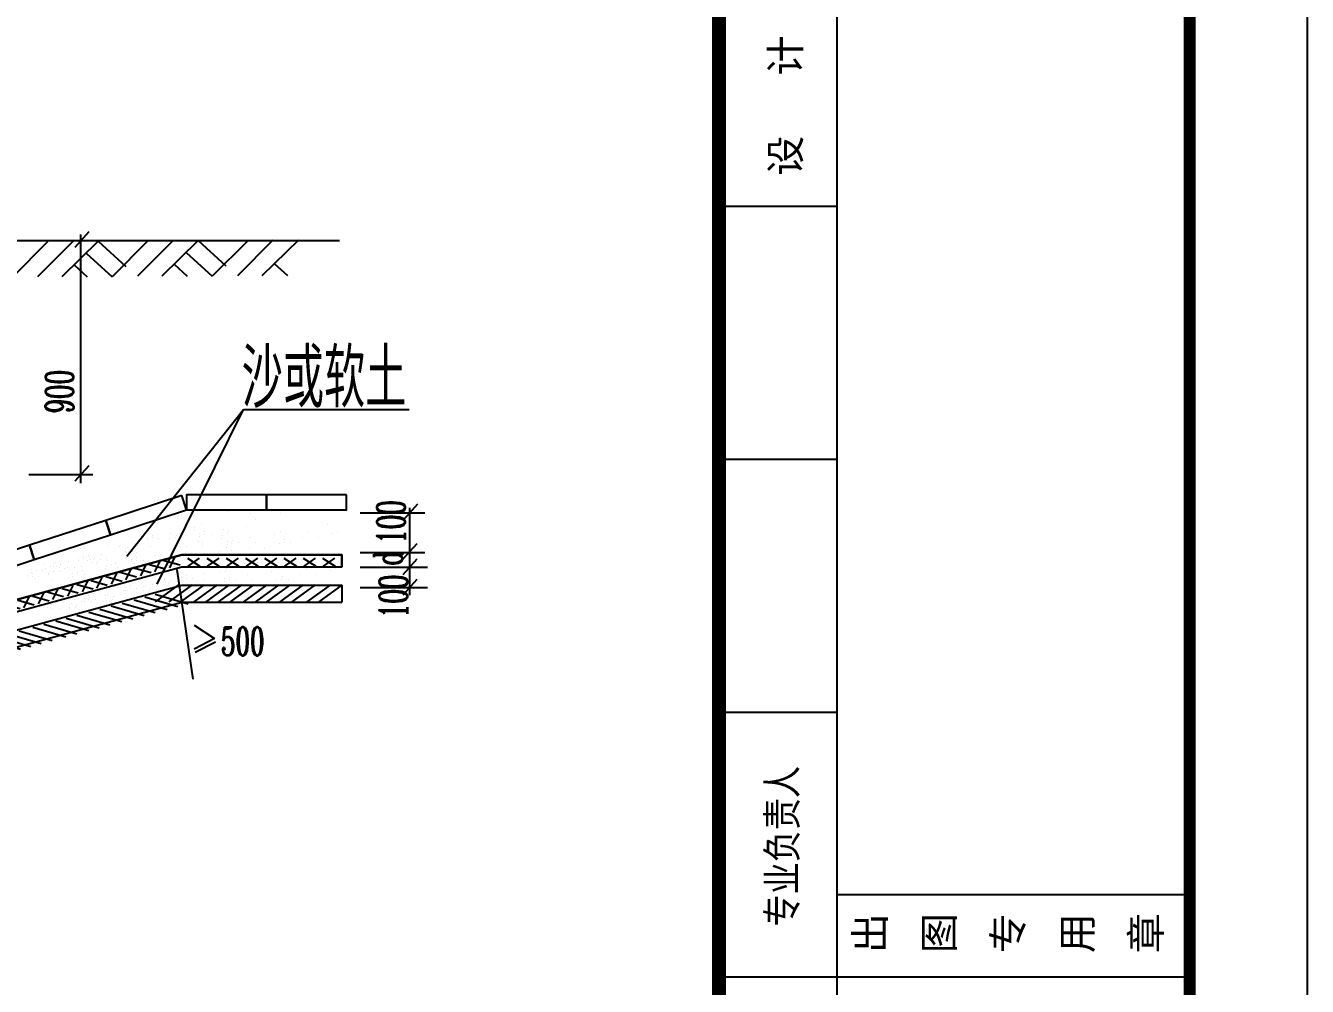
# Model space of a CAD drawing. Header units: millimetres. Extents: x 451834 to 908217, y 418823 to 838421.
# Drawn here: x 452956.5 to 453065.5, y 419176.1 to 419257.7 of the extents above; entities that cross this region are included whole.
import ezdxf

# ---------------------------------------------------------------- set-up
doc = ezdxf.new("R2010")
doc.units = ezdxf.units.MM
doc.header["$LTSCALE"] = 1000
for name, color, linetype in [('120', 3, 'Continuous'), ('PUB_TEXT', 7, 'Continuous'), ('TEL_TITLE', 7, 'Continuous'), ('WS_', 2, 'Continuous'), ('图框', 7, 'Continuous'), ('构件', 41, 'Continuous')]:
    doc.layers.add(name, color=color, linetype=linetype)
doc.styles.add('COMPLEX', font='COMPLEX')
doc.styles.add('HZTXT', font='txt.shx', dxfattribs={"width": 0.8, "height": 350, "bigfont": 'hztxt.shx'})
doc.styles.add('广建图框2', font='simhei_0.ttf')

# ---------------------------------------------------------------- blocks, each defined once
blk = doc.blocks.new('啊啊啊')
at = {"layer": 'WS_', "color": 0}
for p, q in [((-32883.09599882155, 42276.16119636258), (-30005.3416851277, 39099.24281129998)), ((-30156.80315953807, 42276.16119636258), (-32782.12282422336, 39099.24281129998)), ((-28405.39243252366, 42276.16119636258), (-25527.63811882981, 39099.24281129998)), ((-25679.09959324019, 42276.16119636258), (-28304.41925792547, 39099.24281129998)), ((-23927.68886622577, 42276.16119636258), (-21049.93455253192, 39099.24281129998)), ((-21201.3960269423, 42276.16119636258), (-23826.71569162759, 39099.24281129998)), ((-19449.98529992788, 42276.16119636258), (-16572.23098623403, 39099.24281129998)), ((-16723.69246064441, 42276.16119636258), (-19349.0121253297, 39099.24281129998)), ((-15056.77026085067, 42276.16119636258), (-12179.01594715682, 39099.24281129998)), ((-12330.47742156719, 42276.16119636258), (-14955.79708625248, 39099.24281129998)), ((-10579.06669455278, 42276.16119636258), (-7701.31238085893, 39099.24281129998)), ((-7852.773855269304, 42276.16119636258), (-10478.09351995459, 39099.24281129998)), ((-6101.363128254889, 42276.16119636258), (-3223.608814561041, 39099.24281129998)), ((-3375.070288971532, 42276.16119636258), (-6000.389953656704, 39099.24281129998)), ((-1623.659561957, 42276.16119636258), (1254.094751736848, 39099.24281129998)), ((1102.633277326357, 42276.16119636258), (-1522.686387358699, 39099.24281129998)), ((5024.83630349068, 42048.16958569665), (6061.36840278306, 37888.85695949639)), ((7428.026847984409, 40760.78935733228), (3613.673099677777, 39200.07822137175)), ((10776.98950473755, 39059.11225552415), (6962.635756430915, 37498.4011195635)), ((8373.798960243585, 40346.49248388852), (9410.331059536198, 36187.17985768837)), ((11617.53420484369, 38760.14603043022), (12654.0663041363, 34600.83340422995)), ((212769.5516576001, 38695.98819038679), (211564.4533281336, 34582.35010085488)), ((213731.4148715665, 39071.41587355768), (217479.0283468287, 37356.62521369127)), ((216185.0512902874, 40259.83539975819), (214979.9529608209, 36146.19731022604)), ((219178.3279891424, 39964.54819892207), (222056.0823028362, 36787.62981385947)), ((221904.620828426, 39964.54819892207), (219279.3011637407, 36787.62981385947)), ((223656.0315554403, 39964.54819892207), (226533.7858691341, 36787.62981385947)), ((226382.3243947239, 39964.54819892207), (223757.0047300386, 36787.62981385947)), ((228133.7351217382, 39964.54819892207), (231011.489435432, 36787.62981385947)), ((230860.0279610218, 39964.54819892207), (228234.7082963365, 36787.62981385947)), ((232611.4386880361, 39964.54819892207), (235489.1930017299, 36787.62981385947)), ((235337.7315273196, 39964.54819892207), (232712.4118626344, 36787.62981385947)), ((237004.6537271133, 39964.54819892207), (239882.4080408071, 36787.62981385947)), ((239730.9465663969, 39964.54819892207), (237105.6269017116, 36787.62981385947)), ((241482.3572934112, 39964.54819892207), (244360.111607105, 36787.62981385947)), ((244208.6501326947, 39964.54819892207), (241583.3304680095, 36787.62981385947)), ((245960.060859709, 39964.54819892207), (248837.8151734029, 36787.62981385947)), ((248686.3536989926, 39964.54819892207), (246061.0340343073, 36787.62981385947)), ((250437.7644260069, 39964.54819892207), (253315.5187397008, 36787.62981385947)), ((253164.0572652905, 39964.54819892207), (250538.7376006052, 36787.62981385947)), ((254904.1277331188, 41203.70545418095), (254904.1277331188, 36527.35064596543)), ((14020.72474933765, 37472.76580206584), (10206.37100103102, 35912.05466610519)), ((17369.68740609055, 35771.08870025771), (13555.33365778415, 34210.37756429706)), ((14966.49686159682, 37058.46892862208), (16003.02896088944, 32899.1563024217)), ((206048.3903762533, 35679.24233622267), (204843.2920467868, 31565.6042466904)), ((207010.2535902197, 36054.67001939344), (210757.8670654818, 34339.87935952691)), ((209463.8900089404, 37243.08954559383), (208258.7916794738, 33129.45145606168)), ((210315.9152388792, 37507.5686641864), (214063.5287141413, 35792.77800431999)), ((20603.20063765091, 33964.31768440164), (16788.84688934428, 32403.60654844099)), ((18200.01009315718, 35251.69791276602), (19236.54219244979, 31092.38528656575)), ((21548.97274991008, 33550.02081095777), (22585.5048492027, 29390.70818475762)), ((200290.3270056304, 32817.26616563986), (204037.9404808925, 31102.47550577344)), ((202743.9634243513, 34005.68569184025), (201538.8650948848, 29892.0476023081)), ((203594.7539575323, 34490.82281002216), (207342.3674327945, 32776.03215015575)), ((-30834.30401412642, 31367.05125659017), (-36255.46508440538, 24836.46458515804)), ((-33655.39813219046, 31461.29880395567), (-33655.39813219046, 24836.46458515804)), ((-28234.2370619115, 31367.05125659017), (-33655.39813219046, 24836.46458515804)), ((-25481.22217425017, 31367.05125659017), (-30902.38324452913, 24836.46458515804)), ((-22422.31826574891, 31367.05125659017), (-27843.47933602799, 24836.46458515804)), ((-19669.3033780877, 31367.05125659017), (-25090.46444836666, 24836.46458515804)), ((-16763.34055498173, 31367.05125659017), (-22184.50162526069, 24836.46458515804)), ((-14010.3256673204, 31367.05125659017), (-19431.48673759936, 24836.46458515804)), ((-10951.42175881914, 31367.05125659017), (-16372.58282909822, 24836.46458515804)), ((-8198.406871157931, 31367.05125659017), (-13619.56794143689, 24836.46458515804)), ((-5598.33649391681, 31367.05125659017), (-11019.49756419589, 24836.46458515804)), ((-2539.432585415663, 31367.05125659017), (-7960.593655694625, 24836.46458515804)), ((213.5823022457771, 31367.05125659017), (-5207.578768033301, 24836.46458515804)), ((3731.323167032097, 31367.05125659017), (-1689.837903246982, 24836.46458515804)), ((6484.338054693304, 31367.05125659017), (1063.176984414225, 24836.46458515804)), ((23952.16329440405, 32262.64058259339), (20137.80954609741, 30701.92944663286)), ((27195.89853900415, 30676.29412913509), (23381.54479069752, 29115.58299317444)), ((24792.70799451042, 31963.67435749946), (25829.24009380303, 27804.36173129932)), ((28141.67065126332, 30261.99725569133), (29178.20275055594, 26102.68462949106)), ((193569.1657242833, 29800.5203114755), (197316.7791995455, 28085.72965160897)), ((196022.8021430043, 30988.93983767589), (194817.7038135375, 26875.30174814386)), ((196874.8273729431, 31253.41895626846), (200622.4408482052, 29538.62829640217)), ((199328.463791664, 32441.83848246897), (198123.3654621972, 28328.20039293694)), ((9838.55066571245, 28333.06955710682), (2078.518552853726, 24895.12667939661)), ((12167.29112482886, 27176.64574635448), (4407.259011970134, 23738.7028686445)), ((30544.86119575729, 28974.61702732695), (26730.50744745065, 27413.9058913663)), ((33938.61780948844, 27496.41470462957), (30124.26406118181, 25935.70356866892)), ((31535.42726499471, 28783.79493299394), (32571.95936428709, 24624.48230679368)), ((34768.94049655483, 26977.02391713788), (35805.47259584744, 22817.71129093762)), ((186702.512760723, 26897.93984007079), (190450.1262359852, 25183.14918020437)), ((189156.1491794437, 28086.3593662713), (187951.0508499772, 23972.72127673903)), ((190153.666091596, 28236.67310210434), (193901.2795668584, 26521.88244223781)), ((192607.3025103172, 29425.09262830473), (191402.2041808506, 25311.45453877258)), ((217080.5170405437, 29588.17366751225), (211659.3559702646, 23057.58699608012)), ((220252.22073644, 29588.17366751225), (214831.059666161, 23057.58699608012)), ((223005.2356241015, 29588.17366751225), (217584.0745538224, 23057.58699608012)), ((226064.1395326026, 29588.17366751225), (220642.9784623235, 23057.58699608012)), ((228817.1544202638, 29588.17366751225), (223395.9933499848, 23057.58699608012)), ((231723.1172433698, 29588.17366751225), (226301.9561730907, 23057.58699608012)), ((234476.1321310312, 29588.17366751225), (229054.9710607522, 23057.58699608012)), ((237535.0360395324, 29588.17366751225), (232113.8749692533, 23057.58699608012)), ((240288.0509271936, 29588.17366751225), (234866.8898569145, 23057.58699608012)), ((242888.1213044347, 29588.17366751225), (237466.9602341556, 23057.58699608012)), ((245947.0252129359, 29588.17366751225), (240525.8641426568, 23057.58699608012)), ((248700.0401005973, 29588.17366751225), (243278.8790303182, 23057.58699608012)), ((252217.7809653836, 29588.17366751225), (246796.6198951046, 23057.58699608012)), ((254970.7958530448, 29588.17366751225), (249549.6347827658, 23057.58699608012)), ((254904.1277331188, 29512.81939337356), (254904.1277331188, 22887.98517457594)), ((14633.01884310367, 25952.19575104408), (6872.986730244942, 22514.25287333387)), ((17372.71494447044, 24591.69643329363), (9612.682831611717, 21153.75355558353)), ((37172.13104104879, 25689.6436887735), (33357.77729274216, 24128.93255281297)), ((182436.2225948547, 24848.9555125176), (181231.1242653879, 20735.31742298556)), ((183398.0858088208, 25224.38319568837), (187145.699284083, 23509.59253582207)), ((185851.722227542, 26412.80272188887), (184646.6238980754, 22299.16463235684)), ((206829.0494989145, 23875.558495017), (214459.4322692538, 20158.73076143721)), ((209337.519638137, 25009.87261919712), (216967.902408476, 21293.04488561745)), ((211706.6278979003, 26081.16819443356), (219337.0106682391, 22364.34046085365)), ((19838.44266274525, 23367.24643798312), (12078.41054988676, 19929.30356027291)), ((22441.15764017706, 22074.77025811479), (14681.12552731833, 18636.82738040481)), ((24906.88535845187, 20850.32026280439), (17146.85324559314, 17412.37738509418)), ((44710.60105466121, 21987.32326006331), (45747.13315395382, 17828.01063386293)), ((175715.0613135076, 21832.20965835336), (174509.9629840413, 17718.57156882109)), ((176676.924527474, 22207.63734152413), (180424.5380027362, 20492.84668165771)), ((179130.5609461947, 23396.05686772452), (177925.4626167282, 19282.41877819248)), ((179982.5861761337, 23660.53598631721), (183730.1996513959, 21945.74532645079)), ((201533.3917031283, 21480.89597116993), (209163.7744734676, 17764.06823759014)), ((204041.8618423508, 22615.21009535016), (211672.2446126896, 18898.38236177037)), ((27646.58145981864, 19489.82094505394), (19886.54934695992, 16051.87806734385)), ((30112.30917809345, 18265.37094974332), (22352.27706523472, 14827.42807203322)), ((50613.32140881522, 19091.75015136309), (46798.96766050858, 17531.03901540244)), ((48210.13086432149, 20379.13037972746), (49246.6629636141, 16219.81775352731)), ((51559.09352107439, 18677.45327791944), (52595.62562036701, 14518.14065171906)), ((58105.79040382896, 17821.93717149179), (160326.9654920478, 17821.93717149179)), ((168737.4278745302, 18804.05511268019), (167532.3295450637, 14690.41702314792)), ((169699.2910884966, 19179.48279585096), (173446.9045637588, 17464.69213598443)), ((172152.9275072175, 20367.90232205135), (170947.8291777507, 16254.26423251932)), ((173261.4248947867, 20643.79013215296), (177009.0383700489, 18928.99947228644)), ((193589.9018886627, 17888.90077419975), (201220.284659002, 14172.07304061996)), ((196377.0895452262, 19149.2491738667), (204007.4723155655, 15432.42144028679)), ((198885.5596844486, 20283.56329804671), (206515.9424547877, 16566.73556446703)), ((32441.05270482204, 17108.94561565283), (24681.02059196332, 13671.00273794273)), ((35180.74880618881, 15748.4462979025), (27420.71669333032, 12310.50342019228)), ((53962.28406556835, 17390.07304955507), (50147.93031726172, 15829.36191359442)), ((55000.91237902851, 16904.67000397248), (57878.66669272236, 13727.75161890988)), ((57727.20521831186, 16904.67000397248), (55101.88555362681, 13727.75161890988)), ((59478.6159453264, 16904.67000397248), (62356.37025902024, 13727.75161890988)), ((62204.90878460975, 16904.67000397248), (59579.5891199247, 13727.75161890988)), ((63956.31951162429, 16904.67000397248), (66834.07382531813, 13727.75161890988)), ((66682.61235090764, 16904.67000397248), (64057.29268622259, 13727.75161890988)), ((68434.02307792217, 16904.67000397248), (71311.77739161602, 13727.75161890988)), ((71160.31591720553, 16904.67000397248), (68534.99625252048, 13727.75161890988)), ((72827.23811699939, 16904.67000397248), (75704.99243069324, 13727.75161890988)), ((75553.53095628275, 16904.67000397248), (72928.21129159769, 13727.75161890988)), ((77304.94168329728, 16904.67000397248), (80182.69599699113, 13727.75161890988)), ((80031.23452258063, 16904.67000397248), (77405.91485789558, 13727.75161890988)), ((81782.64524959517, 16904.67000397248), (84660.39956328901, 13727.75161890988)), ((84508.93808887852, 16904.67000397248), (81883.61842419347, 13727.75161890988)), ((86260.34881589306, 16904.67000397248), (89138.1031295869, 13727.75161890988)), ((88986.64165517641, 16904.67000397248), (86361.32199049136, 13727.75161890988)), ((91391.58148382022, 16904.67000397248), (94269.3357975143, 13727.75161890988)), ((94117.87432310381, 16904.67000397248), (91492.55465841852, 13727.75161890988)), ((95869.28505011811, 16904.67000397248), (98747.03936381219, 13727.75161890988)), ((98595.5778894017, 16904.67000397248), (95970.25822471641, 13727.75161890988)), ((100346.988616416, 16904.67000397248), (103224.7429301101, 13727.75161890988)), ((103073.2814556996, 16904.67000397248), (100447.9617910143, 13727.75161890988)), ((104824.6921827139, 16904.67000397248), (107702.446496408, 13727.75161890988)), ((107550.9850219975, 16904.67000397248), (104925.6653573122, 13727.75161890988)), ((109217.9072217911, 16904.67000397248), (112095.6615354852, 13727.75161890988)), ((111944.2000610747, 16904.67000397248), (109318.8803963894, 13727.75161890988)), ((113695.610788089, 16904.67000397248), (116573.3651017831, 13727.75161890988)), ((116421.9036273726, 16904.67000397248), (113796.5839626873, 13727.75161890988)), ((118173.3143543869, 16904.67000397248), (121051.068668081, 13727.75161890988)), ((120899.6071936705, 16904.67000397248), (118274.2875289852, 13727.75161890988)), ((122651.0179206848, 16904.67000397248), (125528.7722343788, 13727.75161890988)), ((125377.3107599684, 16904.67000397248), (122751.9910952831, 13727.75161890988)), ((128325.8295239997, 16904.67000397248), (131203.5838376938, 13727.75161890988)), ((131052.1223632833, 16904.67000397248), (128426.802698598, 13727.75161890988)), ((132803.5330902976, 16904.67000397248), (135681.2874039917, 13727.75161890988)), ((135529.8259295812, 16904.67000397248), (132904.5062648959, 13727.75161890988)), ((137281.2366565955, 16904.67000397248), (140158.9909702896, 13727.75161890988)), ((140007.5294958791, 16904.67000397248), (137382.2098311938, 13727.75161890988)), ((141674.4516956727, 16904.67000397248), (144552.2060093668, 13727.75161890988)), ((144400.7445349563, 16904.67000397248), (141775.424870271, 13727.75161890988)), ((146152.1552619706, 16904.67000397248), (149029.9095756647, 13727.75161890988)), ((148878.4481012542, 16904.67000397248), (146253.1284365689, 13727.75161890988)), ((150629.8588282685, 16904.67000397248), (153507.6131419626, 13727.75161890988)), ((153356.1516675521, 16904.67000397248), (150730.8320028668, 13727.75161890988)), ((155107.5623945664, 16904.67000397248), (157985.3167082604, 13727.75161890988)), ((157833.85523385, 16904.67000397248), (155208.5355691647, 13727.75161890988)), ((160025.2207519731, 16904.67000397248), (162902.9750656669, 13727.75161890988)), ((162751.5135912565, 16904.67000397248), (160126.1939265714, 13727.75161890988)), ((166283.7914558095, 17615.63558647968), (170031.4049310717, 15900.84492661327)), ((188712.320368889, 15683.28966358281), (196342.703139228, 11966.46193000302)), ((191081.4317494403, 16754.58665001963), (198711.8145197795, 13037.75891643972)), ((37646.47652446362, 14523.99630259187), (29886.4444116049, 11086.05342488177)), ((40797.12826808007, 12959.42147784389), (33037.09615522134, 9521.478600133792)), ((58105.79040382896, 13145.58236327628), (163216.0172521113, 13145.58236327628)), ((183416.6625731029, 13288.62713973585), (191047.0453434419, 9571.79940615606)), ((185925.1327123253, 14422.94126391609), (193555.5154826641, 10706.11353033618)), ((43262.85598635464, 11734.97148253326), (35502.82387349615, 8297.028604823165)), ((45634.35894978652, 10557.31233917701), (37874.32683692803, 7119.369461467024)), ((47963.09940890293, 9400.888528424897), (40203.06729604444, 5962.945650714682)), ((175290.3133452323, 9613.944087677635), (182920.6961155713, 5897.116354098078)), ((177702.9253805175, 10704.91179145896), (185333.3081508565, 6988.084057879169)), ((180211.3955197399, 11839.2259156392), (187841.778290079, 8122.398182059289)), ((50428.82712717797, 8176.438533114269), (42668.79501431924, 4738.495655404171)), ((53168.52322854474, 6815.939215364051), (45408.49111568602, 3377.996337653836)), ((58105.79040382896, 6131.051110684406), (160326.9654920478, 6131.051110684406)), ((167625.5472896828, 6147.985988594475), (175255.9300600218, 2431.158255014685)), ((170412.7349462467, 7408.334388261195), (178043.1177165858, 3691.506654681289)), ((172921.2050854689, 8542.648512441316), (180551.587855808, 4825.820778861525)), ((55327.1426258767, 5704.690416227211), (49905.98155559762, -825.8962552049197)), ((57927.20957809174, 5704.690416227211), (52506.04850781267, -825.8962552049197)), ((60680.22446575295, 5704.690416227211), (55259.06339547387, -825.8962552049197)), ((63739.1283742541, 5704.690416227211), (58317.96730397502, -825.8962552049197)), ((66492.14326191554, 5704.690416227211), (61070.98219163646, -825.8962552049197)), ((69398.10608502151, 5704.690416227211), (63976.94501474244, -825.8962552049197)), ((72151.12097268272, 5704.690416227211), (66729.95990240364, -825.8962552049197)), ((75210.02488118387, 5704.690416227211), (69788.86381090479, -825.8962552049197)), ((77963.03976884531, 5704.690416227211), (72541.87869856623, -825.8962552049197)), ((80563.1101460862, 5704.690416227211), (75141.94907580735, -825.8962552049197)), ((83622.01405458758, 5704.690416227211), (78200.8529843085, -825.8962552049197)), ((86375.02894224878, 5704.690416227211), (80953.8678719697, -825.8962552049197)), ((89892.7698070351, 5704.690416227211), (84471.60873675602, -825.8962552049197)), ((92645.78469469631, 5704.690416227211), (87224.62362441747, -825.8962552049197)), ((95293.59650135809, 5704.690416227211), (89872.43543107901, -825.8962552049197)), ((97893.6634535729, 5704.690416227211), (92472.50238329405, -825.8962552049197)), ((100646.6783412343, 5704.690416227211), (95225.51727095526, -825.8962552049197)), ((103705.5822497355, 5704.690416227211), (98284.4211794564, -825.8962552049197)), ((106458.5971373967, 5704.690416227211), (101037.4360671178, -825.8962552049197)), ((109364.5599605027, 5704.690416227211), (103943.3988902238, -825.8962552049197)), ((112117.5748481641, 5704.690416227211), (106696.413777885, -825.8962552049197)), ((115176.4787566653, 5704.690416227211), (109755.3176863862, -825.8962552049197)), ((117929.4936443265, 5704.690416227211), (112508.3325740476, -825.8962552049197)), ((120529.5640215676, 5704.690416227211), (115108.4029512885, -825.8962552049197)), ((123588.4679300687, 5704.690416227211), (118167.3068597899, -825.8962552049197)), ((126341.4828177302, 5704.690416227211), (120920.3217474511, -825.8962552049197)), ((129859.2236825165, 5704.690416227211), (124438.0626122374, -825.8962552049197)), ((132612.2385701777, 5704.690416227211), (127191.0774998986, -825.8962552049197)), ((135783.9422660742, 5704.690416227211), (130362.7811957952, -825.8962552049197)), ((138536.9571537354, 5704.690416227211), (133115.7960834564, -825.8962552049197)), ((141595.8610622366, 5704.690416227211), (136174.6999919578, -825.8962552049197)), ((144348.875949898, 5704.690416227211), (138927.714879619, -825.8962552049197)), ((147254.838773004, 5704.690416227211), (141833.6777027249, -825.8962552049197)), ((150007.8536606652, 5704.690416227211), (144586.6925903861, -825.8962552049197)), ((153066.7575691664, 5704.690416227211), (147645.5964988875, -825.8962552049197)), ((155819.7724568278, 5704.690416227211), (150398.6113865487, -825.8962552049197)), ((158419.8428340689, 5704.690416227211), (152998.6817637898, -825.8962552049197)), ((161478.7467425701, 5704.690416227211), (156057.585672291, -825.8962552049197)), ((164231.7616302313, 5704.690416227211), (158810.6005599522, -825.8962552049197)), ((167749.5024950176, 5704.690416227211), (162328.3414247385, -825.8962552049197)), ((170502.517382679, 5704.690416227211), (165081.3563124, -825.8962552049197)), ((58105.79040382896, -493.7831081132172), (160326.9654920478, -493.7831081132172))]:
    blk.add_line(p, q, dxfattribs=at)
for points in [[(254904.1277331188, 36527.35064596543), (254904.1277331188, 41203.70545418095), (217839.1978477915, 41203.70545418095), (166105.0690121748, 17821.93717149179), (54520.11758473376, 17821.93717149179), (3409.531753137009, 43152.18486476305), (-33655.39813219046, 43152.18486476305), (-33655.39813219046, 38475.83005654754), (3409.531753137009, 38475.83005654754), (54520.11758473376, 13145.58236327628), (166105.0690121748, 13145.58236327628), (217839.1978477915, 36527.35064596543), (254904.1277331188, 36527.35064596543), (254904.1277331188, 41203.70545418095)], [(-33655.39813219046, 43152.18486476305), (3409.531753137009, 43152.18486476305), (54520.11758473376, 17821.93717149179), (58105.79040382896, 17821.93717149179)], [(160326.9654920478, 17821.93717149179), (166105.0690121748, 17821.93717149179), (217839.1978477915, 41203.70545418095), (254904.1277331188, 41203.70545418095)], [(-33655.39813219046, 38475.83005654754), (3409.531753137009, 38475.83005654754), (54520.11758473376, 13145.58236327628), (58105.79040382896, 13145.58236327628)], [(160326.9654920478, 13145.58236327628), (166105.0690121748, 13145.58236327628), (217839.1978477915, 36527.35064596543), (254904.1277331188, 36527.35064596543)], [(-33655.39813219046, 31461.29880395567), (3409.531753137009, 31461.29880395567), (54520.11758473376, 6131.051110684406), (58105.79040382896, 6131.051110684406)], [(160326.9654920478, 6131.051110684406), (166105.0690121748, 6131.051110684406), (217839.1978477915, 29512.81939337356), (254904.1277331188, 29512.81939337356)], [(-33655.39813219046, 24836.46458515804), (3409.531753137009, 24836.46458515804), (54520.11758473376, -493.7831081132172), (58105.79040382896, -493.7831081132172)], [(160326.9654920478, -493.7831081132172), (166105.0690121748, -493.7831081132172), (217839.1978477915, 22887.98517457594), (254904.1277331188, 22887.98517457594)]]:
    blk.add_lwpolyline(points, dxfattribs=at)

msp = doc.modelspace()

# ---------------------------------------------------------------- linework, layer by layer
at = {"color": 3, "ltscale": 2}
for p, q in [((452961.2456947254, 419218.8487030926), (452961.2456947254, 419239.9717413654)), ((452969.3962457204, 419211.4914181614), (452970.7404576229, 419202.1881929569)), ((452970.8580780529, 419206.7813546199), (452972.5849409788, 419205.6313780345)), ((452972.5849409788, 419205.6313780345), (452970.8580780529, 419204.7427614917)), ((452972.6855002516, 419205.3300310077), (452970.9586373252, 419204.4414144917))]:
    msp.add_line(p, q, dxfattribs=at)
for p, q in [((452973.7911483119, 419216.4165883312), (452973.7911483119, 419216.4165883312)), ((452975.670727341, 419216.2827234516), (452975.670727341, 419216.2827234516)), ((452976.0190306014, 419215.9635623188), (452976.0190306014, 419215.9635623188)), ((452978.1777045563, 419216.2294636669), (452978.1777045563, 419216.2294636669)), ((452967.0138457991, 419215.1027252674), (452967.0138457991, 419215.1027252674)), ((452970.8800239289, 419214.8527757588), (452970.8800239289, 419214.8527757588)), ((452970.8958446995, 419215.1115066547), (452970.8958446995, 419215.1115066547)), ((452971.4698291882, 419215.3994640866), (452971.4698291882, 419215.3994640866)), ((452973.3207882415, 419214.8955008755), (452973.3207882415, 419214.8955008755)), ((452975.3360073394, 419215.1495145626), (452975.3360073394, 419215.1495145626)), ((452976.1181629868, 419215.7241955051), (452976.1181629868, 419215.7241955051)), ((452982.2180303117, 419215.3473404445), (452982.2180303117, 419215.3473404445)), ((452966.4398612898, 419214.8147678547), (452966.4398612898, 419214.8147678547)), ((452966.8765004655, 419214.0464563656), (452966.8765004655, 419214.0464563656)), ((452966.8990001021, 419214.2505145092), (452966.8990001021, 419214.2505145092)), ((452967.2927902337, 419214.1893220463), (452967.2927902337, 419214.1893220463)), ((452967.328529445, 419214.3965075702), (452967.328529445, 419214.3965075702)), ((452967.8600913924, 419214.1759485531), (452967.8600913924, 419214.1759485531)), ((452968.7668759454, 419214.1223750286), (452968.7668759454, 419214.1223750286)), ((452968.8648048123, 419214.5987620601), (452968.8648048123, 419214.5987620601)), ((452969.2552692335, 419214.2284222699), (452969.2552692335, 419214.2284222699)), ((452969.340860454, 419214.4103324795), (452969.340860454, 419214.4103324795)), ((452971.1918194886, 419213.9063692456), (452971.1918194886, 419213.9063692456)), ((452971.3324838751, 419214.3431951466), (452971.3324838751, 419214.3431951466)), ((452971.3549835127, 419214.5472533054), (452971.3549835127, 419214.5472533054)), ((452971.5981046599, 419213.7947603474), (452971.5981046599, 419213.7947603474)), ((452971.748773662, 419214.4860608654), (452971.748773662, 419214.4860608654)), ((452971.7845128742, 419214.6932463893), (452971.7845128742, 419214.6932463893)), ((452972.316074802, 419214.4726873569), (452972.316074802, 419214.4726873569)), ((452973.2070385664, 419214.1603829327), (452973.2070385664, 419214.1603829327)), ((452973.2228593748, 419214.4191138211), (452973.2228593748, 419214.4191138211)), ((452973.6819981304, 419213.8548604793), (452973.6819981304, 419213.8548604793)), ((452973.7112526432, 419214.525161066), (452973.7112526432, 419214.525161066)), ((452973.7968438645, 419214.7070712605), (452973.7968438645, 419214.7070712605)), ((452974.0757883001, 419213.7936680393), (452974.0757883001, 419213.7936680393)), ((452974.1115275305, 419214.0008535633), (452974.1115275305, 419214.0008535633)), ((452974.6430894578, 419213.7802945233), (452974.6430894578, 419213.7802945233)), ((452975.6478028792, 419214.2031080417), (452975.6478028792, 419214.2031080417)), ((452976.0382672804, 419213.8327682552), (452976.0382672804, 419213.8327682552)), ((452977.6630219956, 419214.4571217289), (452977.6630219956, 419214.4571217289)), ((452978.2370064851, 419214.7450791835), (452978.2370064851, 419214.7450791835)), ((452978.5159509197, 419213.8316759471), (452978.5159509197, 419213.8316759471)), ((452978.5516901516, 419214.0388614673), (452978.5516901516, 419214.0388614673)), ((452979.0832520989, 419213.8183024693), (452979.0832520989, 419213.8183024693)), ((452980.0879655002, 419214.2411159496), (452980.0879655002, 419214.2411159496)), ((452980.5932756155, 419214.7229869442), (452980.5932756155, 419214.7229869442)), ((452981.3901426237, 419214.2153266811), (452981.3901426237, 419214.2153266811)), ((452982.6546694864, 419214.5790289478), (452982.6546694864, 419214.5790289478)), ((452983.0709592546, 419214.7218946514), (452983.0709592546, 419214.7218946514)), ((452960.5975684462, 419213.0343350162), (452960.5975684462, 419213.0343350162)), ((452961.1715529176, 419213.3222924709), (452961.1715529176, 419213.3222924709)), ((452961.8837608643, 419212.7194140263), (452961.8837608643, 419212.7194140263)), ((452963.0225119708, 419212.818329237), (452963.0225119708, 419212.818329237)), ((452963.5817677794, 419213.5581239452), (452963.5817677794, 419213.5581239452)), ((452964.5428590883, 419213.4835580158), (452964.5428590883, 419213.4835580158)), ((452965.0377310673, 419213.0723429241), (452965.0377310673, 419213.0723429241)), ((452965.0535518383, 419213.3310738201), (452965.0535518383, 419213.3310738201)), ((452965.1030643006, 419212.9354175167), (452965.1030643006, 419212.9354175167)), ((452965.2009931873, 419213.4118045635), (452965.2009931873, 419213.4118045635)), ((452965.5126906313, 419212.7668204898), (452965.5126906313, 419212.7668204898)), ((452965.5914575873, 419213.0414647618), (452965.5914575873, 419213.0414647618)), ((452965.6770488094, 419213.2233749485), (452965.6770488094, 419213.2233749485)), ((452965.9422199928, 419212.912813551), (452965.9422199928, 419212.912813551)), ((452967.1421212688, 419213.4980215282), (452967.1421212688, 419213.4980215282)), ((452967.5280078236, 419212.7194117375), (452967.5280078236, 419212.7194117375)), ((452969.2035151027, 419213.3540635356), (452969.2035151027, 419213.3540635356)), ((452969.2260147599, 419213.5581216755), (452969.2260147599, 419213.5581216755)), ((452969.6198048895, 419213.4969292202), (452969.6198048895, 419213.4969292202)), ((452969.6555440828, 419213.7041147441), (452969.6555440828, 419213.7041147441)), ((452970.1871060673, 419213.4835557422), (452970.1871060673, 419213.4835557422)), ((452971.5822839084, 419213.536029459), (452971.5822839084, 419213.536029459)), ((452973.01309087, 419213.0191505718), (452973.01309087, 419213.0191505718)), ((452973.6436777409, 419213.3920714397), (452973.6436777409, 419213.3920714397)), ((452973.6594985319, 419213.650802351), (452973.6594985319, 419213.650802351)), ((452973.9966818164, 419213.1486427783), (452973.9966818164, 419213.1486427783)), ((452975.5329572023, 419213.3508972836), (452975.5329572023, 419213.3508972836)), ((452976.8351343074, 419213.3251079693), (452976.8351343074, 419213.3251079693)), ((452978.0996611515, 419213.6888102588), (452978.0996611515, 419213.6888102588)), ((452979.5438595884, 419212.7336516018), (452979.5438595884, 419212.7336516018)), ((452958.0692957994, 419211.9380208492), (452958.0692957994, 419211.9380208492)), ((452958.2120841337, 419211.6230883083), (452958.2120841337, 419211.6230883083)), ((452958.6283739205, 419211.7659540271), (452958.6283739205, 419211.7659540271)), ((452958.8983752752, 419211.7370171833), (452958.8983752752, 419211.7370171833)), ((452958.9141960457, 419211.9957480602), (452958.9141960457, 419211.9957480602)), ((452959.0616373938, 419212.0764788036), (452959.0616373938, 419212.0764788036)), ((452959.1956750792, 419211.7525805149), (452959.1956750792, 419211.7525805149)), ((452959.4521017946, 419211.7061390132), (452959.4521017946, 419211.7061390132)), ((452959.5376929966, 419211.8880492077), (452959.5376929966, 419211.8880492077)), ((452959.8028642, 419211.577487791), (452959.8028642, 419211.577487791)), ((452960.1024596136, 419211.6990069828), (452960.1024596136, 419211.6990069828)), ((452960.2003885001, 419212.1753940144), (452960.2003885001, 419212.1753940144)), ((452960.6561861156, 419211.6681288204), (452960.6561861156, 419211.6681288204)), ((452961.0342076221, 419212.2660235309), (452961.0342076221, 419212.2660235309)), ((452961.0567072407, 419212.4700816707), (452961.0567072407, 419212.4700816707)), ((452961.2998283873, 419211.7175886937), (452961.2998283873, 419211.7175886937)), ((452961.4504973716, 419212.4088892117), (452961.4504973716, 419212.4088892117)), ((452961.4862365836, 419212.6160747547), (452961.4862365836, 419212.6160747547)), ((452961.7363195341, 419212.6386832828), (452961.7363195341, 419212.6386832828)), ((452961.7858319777, 419212.2430269794), (452961.7858319777, 419212.2430269794)), ((452962.0177985495, 419212.3955157184), (452962.0177985495, 419212.3955157184)), ((452962.1954583284, 419212.0744299297), (452962.1954583284, 419212.0744299297)), ((452962.2742252644, 419212.3490742359), (452962.2742252644, 419212.3490742359)), ((452962.359816505, 419212.5309844303), (452962.359816505, 419212.5309844303)), ((452962.589248478, 419212.0132374783), (452962.589248478, 419212.0132374783)), ((452962.6249876698, 419212.2204229984), (452962.6249876698, 419212.2204229984)), ((452962.9245830839, 419212.3419421901), (452962.9245830839, 419212.3419421901)), ((452963.3612222584, 419211.5736306973), (452963.3612222584, 419211.5736306973)), ((452963.383721897, 419211.7776888408), (452963.383721897, 419211.7776888408)), ((452963.4129763907, 419212.4479894505), (452963.4129763907, 419212.4479894505)), ((452963.4783096226, 419212.311064043), (452963.4783096226, 419212.311064043)), ((452963.8132512397, 419211.9236819095), (452963.8132512397, 419211.9236819095)), ((452964.2107755006, 419212.0270212002), (452964.2107755006, 419212.0270212002)), ((452964.3448132058, 419211.7031229076), (452964.3448132058, 419211.7031229076)), ((452965.5397034563, 419212.1671060466), (452965.5397034563, 419212.1671060466)), ((452965.5622031134, 419212.3711641865), (452965.5622031134, 419212.3711641865)), ((452965.7399910284, 419211.7555966244), (452965.7399910284, 419211.7555966244)), ((452965.7558118165, 419212.0143275128), (452965.7558118165, 419212.0143275128)), ((452965.9559932631, 419212.3099717274), (452965.9559932631, 419212.3099717274)), ((452965.9917324563, 419212.5171572513), (452965.9917324563, 419212.5171572513)), ((452966.5232944223, 419212.2965982342), (452966.5232944223, 419212.2965982342)), ((452967.4131621281, 419211.8672009716), (452967.4131621281, 419211.8672009716)), ((452967.9184722448, 419212.3490719509), (452967.9184722448, 419212.3490719509)), ((452968.7153392532, 419211.8414116802), (452968.7153392532, 419211.8414116802)), ((452973.1009091869, 419211.7458830051), (452973.1009091869, 419211.7458830051)), ((452975.116128285, 419211.9998967075), (452975.116128285, 419211.9998967075)), ((452976.2371998127, 419212.0831287288), (452976.2371998127, 419212.0831287288)), ((452978.01712741, 419211.5954613094), (452978.01712741, 419211.5954613094)), ((452980.3733965787, 419211.5733690929), (452980.3733965787, 419211.5733690929)), ((452982.8510801807, 419211.5722767773), (452982.8510801807, 419211.5722767773)), ((452956.6772412416, 419210.7823249492), (452956.6772412416, 419210.7823249492)), ((452956.6997408789, 419210.986383089), (452956.6997408789, 419210.986383089)), ((452957.0238205636, 419211.276891901), (452957.0238205636, 419211.276891901)), ((452957.0463202024, 419211.4809500599), (452957.0463202024, 419211.4809500599)), ((452957.0935310284, 419210.9251906338), (452957.0935310284, 419210.9251906338)), ((452957.1292702401, 419211.1323761577), (452957.1292702401, 419211.1323761577)), ((452957.2894413691, 419210.7284570636), (452957.2894413691, 419210.7284570636)), ((452957.4401103319, 419211.4197576045), (452957.4401103319, 419211.4197576045)), ((452957.6608321877, 419210.9118171558), (452957.6608321877, 419210.9118171558)), ((452958.0074115113, 419211.4063841114), (452958.0074115113, 419211.4063841114)), ((452958.4777049175, 419211.07465349), (452958.4777049175, 419211.07465349)), ((452958.5059349552, 419211.1697093411), (452958.5059349552, 419211.1697093411)), ((452958.5284346124, 419211.3737674961), (452958.5284346124, 419211.3737674961)), ((452958.7715557791, 419210.6212744999), (452958.7715557791, 419210.6212744999)), ((452958.922224742, 419211.3125750446), (452958.922224742, 419211.3125750446)), ((452959.3733348385, 419211.4314947071), (452959.3733348385, 419211.4314947071)), ((452959.4895259026, 419211.2992015476), (452959.4895259026, 419211.2992015476)), ((452960.5390987886, 419210.9306954975), (452960.5390987886, 419210.9306954975)), ((452960.5615984076, 419211.1347536373), (452960.5615984076, 419211.1347536373)), ((452960.9553885382, 419211.0735611782), (452960.9553885382, 419211.0735611782)), ((452960.9911277691, 419211.2807466983), (452960.9911277691, 419211.2807466983)), ((452961.3886520299, 419211.3840859775), (452961.3886520299, 419211.3840859775)), ((452961.5226897351, 419211.0601876812), (452961.5226897351, 419211.0601876812)), ((452967.2895625993, 419210.8586499843), (452967.2895625993, 419210.8586499843)), ((452967.7656182018, 419210.6702203845), (452967.7656182018, 419210.6702203845)), ((452968.3201835366, 419210.6916999836), (452968.3201835366, 419210.6916999836)), ((452968.3618308757, 419210.7328696193), (452968.3618308757, 419210.7328696193)), ((452968.7962391587, 419210.5032704028), (452968.7962391587, 419210.5032704028)), ((452969.3047816773, 419211.1126636714), (452969.3047816773, 419211.1126636714)), ((452969.3206024855, 419211.3713945827), (452969.3206024855, 419211.3713945827)), ((452969.7572416611, 419210.6030830745), (452969.7572416611, 419210.6030830745)), ((452969.7797412599, 419210.8071412296), (452969.7797412599, 419210.8071412296)), ((452970.1735314098, 419210.7459487782), (452970.1735314098, 419210.7459487782)), ((452970.2092706411, 419210.9531342983), (452970.2092706411, 419210.9531342983)), ((452970.7408325874, 419210.7325752811), (452970.7408325874, 419210.7325752811)), ((452971.6476171218, 419210.679001749), (452971.6476171218, 419210.679001749)), ((452971.7455459898, 419211.1553887806), (452971.7455459898, 419211.1553887806)), ((452973.0029803017, 419211.2694959735), (452973.0029803017, 419211.2694959735)), ((452973.4396194759, 419210.5011844807), (452973.4396194759, 419210.5011844807)), ((452973.4621191133, 419210.7052426205), (452973.4621191133, 419210.7052426205)), ((452973.4913735884, 419211.3755432148), (452973.4913735884, 419211.3755432148)), ((452973.5769648278, 419211.5574534016), (452973.5769648278, 419211.5574534016)), ((452973.8559092442, 419210.6440501804), (452973.8559092442, 419210.6440501804)), ((452973.8916484559, 419210.8512357044), (452973.8916484559, 419210.8512357044)), ((452974.4232104221, 419210.6306766719), (452974.4232104221, 419210.6306766719)), ((452975.4279238046, 419211.0534901905), (452975.4279238046, 419211.0534901905)), ((452975.8183882447, 419210.683150381), (452975.8183882447, 419210.683150381)), ((452977.4431429399, 419211.3075038815), (452977.4431429399, 419211.3075038815)), ((452977.8797820969, 419210.5391923847), (452977.8797820969, 419210.5391923847)), ((452978.2960718652, 419210.6820580883), (452978.2960718652, 419210.6820580883)), ((452978.3318110961, 419210.8892436122), (452978.3318110961, 419210.8892436122)), ((452978.8633730436, 419210.6686845951), (452978.8633730436, 419210.6686845951)), ((452979.8680864447, 419211.0914980984), (452979.8680864447, 419211.0914980984)), ((452981.1702635685, 419211.0657088108), (452981.1702635685, 419211.0657088108)), ((452982.4347904311, 419211.4294111004), (452982.4347904311, 419211.4294111004)), ((452961.8763588067, 419209.5122361546), (452961.8763588067, 419209.5122361546)), ((452962.2701489381, 419209.4510436954), (452962.2701489381, 419209.4510436954)), ((452962.8374501146, 419209.4376702251), (452962.8374501146, 419209.4376702251)), ((452964.8296506425, 419209.7146831074), (452964.8296506425, 419209.7146831074)), ((452965.0198275107, 419209.7558527431), (452965.0198275107, 419209.7558527431)), ((452965.0423271476, 419209.9599108868), (452965.0423271476, 419209.9599108868)), ((452965.4361172594, 419209.8987184239), (452965.4361172594, 419209.8987184239)), ((452965.4718564902, 419210.1059039478), (452965.4718564902, 419210.1059039478)), ((452966.0034184378, 419209.8853449306), (452966.0034184378, 419209.8853449306)), ((452966.5230614771, 419209.758756197), (452966.5230614771, 419209.758756197)), ((452966.5388822664, 419210.0174870854), (452966.5388822664, 419210.0174870854)), ((452966.6863236157, 419210.0982178364), (452966.6863236157, 419210.0982178364)), ((452967.0767880171, 419209.727878027), (452967.0767880171, 419209.727878027)), ((452967.1623792375, 419209.9097882213), (452967.1623792375, 419209.9097882213)), ((452967.3154701153, 419210.2688864994), (452967.3154701153, 419210.2688864994)), ((452968.2222546698, 419210.2153129673), (452968.2222546698, 419210.2153129673)), ((452968.6274516793, 419210.184434801), (452968.6274516793, 419210.184434801)), ((452968.7106479378, 419210.3213601933), (452968.7106479378, 419210.3213601933)), ((452975.3130781291, 419210.2012793865), (452975.3130781291, 419210.2012793865)), ((452976.6152552344, 419210.175490118), (452976.6152552344, 419210.175490118)), ((452958.7628098406, 419208.5628855228), (452958.7628098406, 419208.5628855228)), ((452958.7853094967, 419208.7669436626), (452958.7853094967, 419208.7669436626)), ((452958.8682595175, 419208.4183697948), (452958.8682595175, 419208.4183697948)), ((452959.1790996087, 419208.7057512265), (452959.1790996087, 419208.7057512265)), ((452959.746400787, 419208.6923777332), (452959.746400787, 419208.6923777332)), ((452960.2570935744, 419208.5398935299), (452960.2570935744, 419208.5398935299)), ((452960.4045348862, 419208.6206242809), (452960.4045348862, 419208.6206242809)), ((452960.8805905074, 419208.4321946659), (452960.8805905074, 419208.4321946659)), ((452961.3171029776, 419208.7724414234), (452961.3171029776, 419208.7724414234)), ((452961.5072798463, 419208.8136110477), (452961.5072798463, 419208.8136110477)), ((452961.5297794841, 419209.0176692028), (452961.5297794841, 419209.0176692028)), ((452961.8538591698, 419209.3081780148), (452961.8538591698, 419209.3081780148)), ((452961.9235696331, 419208.9564767475), (452961.9235696331, 419208.9564767475)), ((452961.9593088268, 419209.1636622715), (452961.9593088268, 419209.1636622715)), ((452962.1194799725, 419208.7597431774), (452962.1194799725, 419208.7597431774)), ((452962.4908707929, 419208.9431032542), (452962.4908707929, 419208.9431032542)), ((452963.3323220941, 419209.0264551334), (452963.3323220941, 419209.0264551334)), ((452963.3481428648, 419209.2851860218), (452963.3481428648, 419209.2851860218)), ((452963.397655346, 419208.8895297222), (452963.397655346, 419208.8895297222)), ((452963.495584194, 419209.3659167728), (452963.495584194, 419209.3659167728)), ((452963.8072816771, 419208.7209326763), (452963.8072816771, 419208.7209326763)), ((452963.8860486146, 419208.9955769635), (452963.8860486146, 419208.9955769635)), ((452963.9716398171, 419209.1774871578), (452963.9716398171, 419209.1774871578)), ((452957.6402020376, 419207.792322874), (452957.6402020376, 419207.792322874)), ((452958.438730156, 419208.2723767108), (452958.438730156, 419208.2723767108)), ((452958.8325203057, 419208.2111842709), (452958.8325203057, 419208.2111842709)), ((452959.3998214634, 419208.1978107624), (452959.3998214634, 419208.1978107624)), ((452960.2412727662, 419208.2811626415), (452960.2412727662, 419208.2811626415)), ((452960.3066060179, 419208.1442372265), (452960.3066060179, 419208.1442372265)), ((452960.7949993046, 419208.2502844715), (452960.7949993046, 419208.2502844715)), ((452961.1457617102, 419208.1216332684), (452961.1457617102, 419208.1216332684))]:
    msp.add_line(p, q)
at = {"layer": '120', "linetype": 'Continuous', "ltscale": 300}
for p, q in [((452961.9083263899, 419240.200276392), (452960.7197309798, 419238.8727081203)), ((452958.4019625779, 419239.3455488758), (452955.3914898797, 419236.3350761852)), ((452960.5483731953, 419239.382378645), (452957.5379004596, 419236.3719059314)), ((452962.7086432758, 419239.4065804043), (452959.604577267, 419236.3719059314)), ((452962.7086432758, 419239.4065804043), (452965.0602144166, 419237.2639659214)), ((452966.9080381127, 419239.3970388699), (452963.8975653952, 419236.3865661793)), ((452969.0544487103, 419239.433868639), (452966.0439759945, 419236.4233959484)), ((452971.2147188109, 419239.4580704136), (452968.1106527825, 419236.4233959484)), ((452971.2147188109, 419239.4580704136), (452973.5662899507, 419237.3154559002)), ((452975.4141136478, 419239.4485288868), (452972.4036409486, 419236.4380561733)), ((452977.5605242454, 419239.485358633), (452974.5500515295, 419236.4748859425)), ((452979.7207943643, 419239.5095604077), (452976.6167283166, 419236.4748859425)), ((452961.6832560464, 419238.4041157741), (452963.8975653952, 419236.3865661984)), ((452970.1893315805, 419238.4556057682), (452972.4036409486, 419236.4380562077)), ((452960.657868816, 419237.4016511212), (452961.771949016, 419236.3865661984)), ((452969.1639443129, 419237.4531411152), (452970.2780245696, 419236.4380562077)), ((452977.6700198861, 419237.5046311092), (452978.7841001046, 419236.4895462017)), ((452961.9083263899, 419220.325890646), (452960.7197309798, 419218.9983223744)), ((452956.8097367209, 419219.5857828122), (452962.2405686682, 419219.5857828122)), ((452989.8499918288, 419217.0531780262), (452988.6613963996, 419215.7256097355)), ((452984.9819276169, 419216.3130701847), (452990.4670675393, 419216.3130701847)), ((452989.1873602024, 419209.3166313457), (452989.1873602024, 419216.7339100704)), ((452984.9819276169, 419212.9458589116), (452990.4670675393, 419212.9458589116)), ((452989.7816578787, 419213.6964142704), (452988.5930624498, 419212.3688459759)), ((452984.9819276169, 419211.7118157978), (452990.6810422629, 419211.7118157978)), ((452989.7816578787, 419212.3755999432), (452988.5930624498, 419211.0480316524)), ((452989.7816578787, 419210.640448309), (452988.5930624498, 419209.312880003)), ((452984.9819276169, 419209.9766642018), (452990.6810422629, 419209.9766642018))]:
    msp.add_line(p, q, dxfattribs=at)
at = {"layer": 'TEL_TITLE', "linetype": 'Continuous'}
msp.add_lwpolyline([(452471.472451806, 419069.8775472749), (453065.472451806, 419069.8775472749), (453065.472451806, 419489.8775472749), (452471.472451806, 419489.8775472749)], close=True, dxfattribs=at)
at = {"layer": 'TEL_TITLE', "linetype": 'Continuous', "const_width": 1}
msp.add_lwpolyline([(452496.472451806, 419079.8775472749), (453055.472451806, 419079.8775472749), (453055.472451806, 419479.8775472749), (452496.472451806, 419479.8775472749)], close=True, dxfattribs=at)
at = {"layer": 'WS_', "color": 3}
for p, q in [((452876.3793242756, 419239.4574240245), (452983.2105147666, 419239.4574240245)), ((452965.1416806146, 419212.6450976353), (452975.0471092528, 419225.109710062)), ((452967.7198493308, 419210.2712806301), (452975.0471092528, 419225.109710062)), ((452975.0471092528, 419225.109710062), (452989.143639938, 419225.109710062))]:
    msp.add_line(p, q, dxfattribs=at)
for points in [[(452969.8119868203, 419217.7833084392), (452963.3450766109, 419215.6723848744), (452963.7413242837, 419214.458462225), (452970.208234474, 419216.5693857899)], [(452977.0109490505, 419217.846343256), (452970.208234474, 419217.846343256), (452970.208234474, 419216.5693857899), (452977.0109490505, 419216.5693857899)], [(452983.813663647, 419217.846343256), (452977.0109490505, 419217.846343256), (452977.0109490505, 419216.5693857899), (452983.813663647, 419216.5693857899)], [(452963.3450766109, 419215.6723848744), (452956.8781664387, 419213.5614613094), (452957.2744140929, 419212.3475386563), (452963.7413242837, 419214.458462225)], [(452956.8781664387, 419213.5614613094), (452950.4112562295, 419211.4505377407), (452950.8075038832, 419210.2366150685), (452957.2744140929, 419212.3475386563)]]:
    msp.add_lwpolyline(points, close=True, dxfattribs=at)
at = {"layer": '构件'}
for p, q in [((453025.4724518065, 419479.8775472768), (453025.4724518065, 419079.8775472768)), ((453025.4724518065, 419479.8775472768), (453025.4724518065, 419079.8775472768)), ((453025.4724518065, 419479.8775472768), (453025.4724518065, 419079.8775472768)), ((453025.4724518065, 419479.8775472768), (453025.4724518065, 419079.8775472768)), ((453015.4724518065, 419242.3775472768), (453025.4724518065, 419242.3775472768)), ((453015.4724518065, 419242.3775472768), (453025.4724518065, 419242.3775472768)), ((453015.4724518065, 419242.3775472768), (453025.4724518065, 419242.3775472768)), ((453015.4724518065, 419242.3775472768), (453025.4724518065, 419242.3775472768)), ((453015.4724518065, 419220.8775472768), (453025.4724518065, 419220.8775472768)), ((453015.4724518065, 419220.8775472768), (453025.4724518065, 419220.8775472768)), ((453015.4724518065, 419220.8775472768), (453025.4724518065, 419220.8775472768)), ((453015.4724518065, 419220.8775472768), (453025.4724518065, 419220.8775472768)), ((453015.4724518065, 419199.3775472768), (453025.4724518065, 419199.3775472768)), ((453015.4724518065, 419199.3775472768), (453025.4724518065, 419199.3775472768)), ((453015.4724518065, 419199.3775472768), (453025.4724518065, 419199.3775472768)), ((453015.4724518065, 419199.3775472768), (453025.4724518065, 419199.3775472768)), ((453025.4724518065, 419183.8775472768), (453055.4724518065, 419183.8775472768)), ((453025.4724518065, 419183.8775472768), (453055.4724518065, 419183.8775472768)), ((453025.4724518065, 419183.8775472768), (453055.4724518065, 419183.8775472768)), ((453025.4724518065, 419183.8775472768), (453055.4724518065, 419183.8775472768)), ((453015.4724518065, 419176.8775472768), (453055.4724518065, 419176.8775472768)), ((453015.4724518065, 419176.8775472768), (453055.4724518065, 419176.8775472768)), ((453015.4724518065, 419176.8775472768), (453055.4724518065, 419176.8775472768)), ((453015.4724518065, 419176.8775472768), (453055.4724518065, 419176.8775472768))]:
    msp.add_line(p, q, dxfattribs=at)
at = {"layer": '构件', "const_width": 1.2}
for points in [[(453015.4724518065, 419479.8775472768), (453015.4724518065, 419079.8775472768)], [(453015.4724518065, 419479.8775472768), (453015.4724518065, 419079.8775472768), (453055.4724518065, 419079.8775472768)], [(453015.4724518065, 419479.8775472768), (453015.4724518065, 419079.8775472768), (453055.4724518065, 419079.8775472768)], [(453015.4724518065, 419479.8775472768), (453015.4724518065, 419079.8775472768), (453055.4724518065, 419079.8775472768)]]:
    msp.add_lwpolyline(points, dxfattribs=at)

# ---------------------------------------------------------------- block references
at = {"layer": 'WS_', "color": 3, "xscale": 0.0003673362731933594, "yscale": 0.0002203941345214844, "zscale": 0.0003673362731933594}
msp.add_blockref('啊啊啊', (452889.7881242507, 419203.6708692227), dxfattribs=at)

# ---------------------------------------------------------------- texts
at = {"layer": '120', "style": 'HZTXT', "width": 0.7}
msp.add_text('沙或软土', height=5, dxfattribs=at).set_placement((452974.9034230946, 419225.2725494442))
at = {"layer": 'PUB_TEXT', "style": 'COMPLEX', "width": 0.6}
for s, p in [('900', (452960.6216369396, 419224.7598504047)), ('100', (452988.7892922541, 419213.6910642833)), ('d', (452988.5597371436, 419211.8156676731)), ('100', (452988.9991255911, 419207.3709718151))]:
    msp.add_text(s, height=2.4, rotation=90, dxfattribs=at).set_placement(p)
msp.add_text('500', height=2.4, dxfattribs=at).set_placement((452973.1399550396, 419204.1941417523))
at = {"layer": '图框', "style": '广建图框2'}
for s, p in [('设   计', (453022.3637549283, 419244.9680011275)), ('设   计', (453022.3637549283, 419244.9680011275)), ('设   计', (453022.3637549283, 419244.9680011275)), ('设   计', (453022.3637549283, 419244.9680011275)), ('出', (453029.5592292591, 419178.8922176793)), ('出', (453029.5592292591, 419178.8922176793)), ('出', (453029.5592292591, 419178.8922176793)), ('出', (453029.5592292591, 419178.8922176793)), ('图', (453035.4225340957, 419178.8922176793)), ('图', (453035.4225340957, 419178.8922176793)), ('图', (453035.4225340957, 419178.8922176793)), ('图', (453035.4225340957, 419178.8922176793)), ('专', (453041.2858389324, 419178.8922176793)), ('专', (453041.2858389324, 419178.8922176793)), ('专', (453041.2858389324, 419178.8922176793)), ('专', (453041.2858389324, 419178.8922176793)), ('用', (453047.149143769, 419178.8922176793)), ('用', (453047.149143769, 419178.8922176793)), ('用', (453047.149143769, 419178.8922176793)), ('用', (453047.149143769, 419178.8922176793)), ('章', (453053.0124486057, 419178.8922176793)), ('章', (453053.0124486057, 419178.8922176793)), ('章', (453053.0124486057, 419178.8922176793)), ('章', (453053.0124486057, 419178.8922176793))]:
    msp.add_text(s, height=2.5, rotation=90, dxfattribs=at).set_placement(p)
at = {"layer": '图框', "style": '广建图框2', "width": 0.8}
msp.add_text('专业负责人', height=2.5, rotation=90, dxfattribs=at).set_placement((453022.0764767258, 419181.1670881046))
msp.add_text('专业负责人', height=2.5, rotation=90, dxfattribs=at).set_placement((453022.0764767258, 419181.1670881046))
msp.add_text('专业负责人', height=2.5, rotation=90, dxfattribs=at).set_placement((453022.0764767258, 419181.1670881046))
msp.add_text('专业负责人', height=2.5, rotation=90, dxfattribs=at).set_placement((453022.0764767258, 419181.1670881046))

doc.saveas('drawing.dxf')
